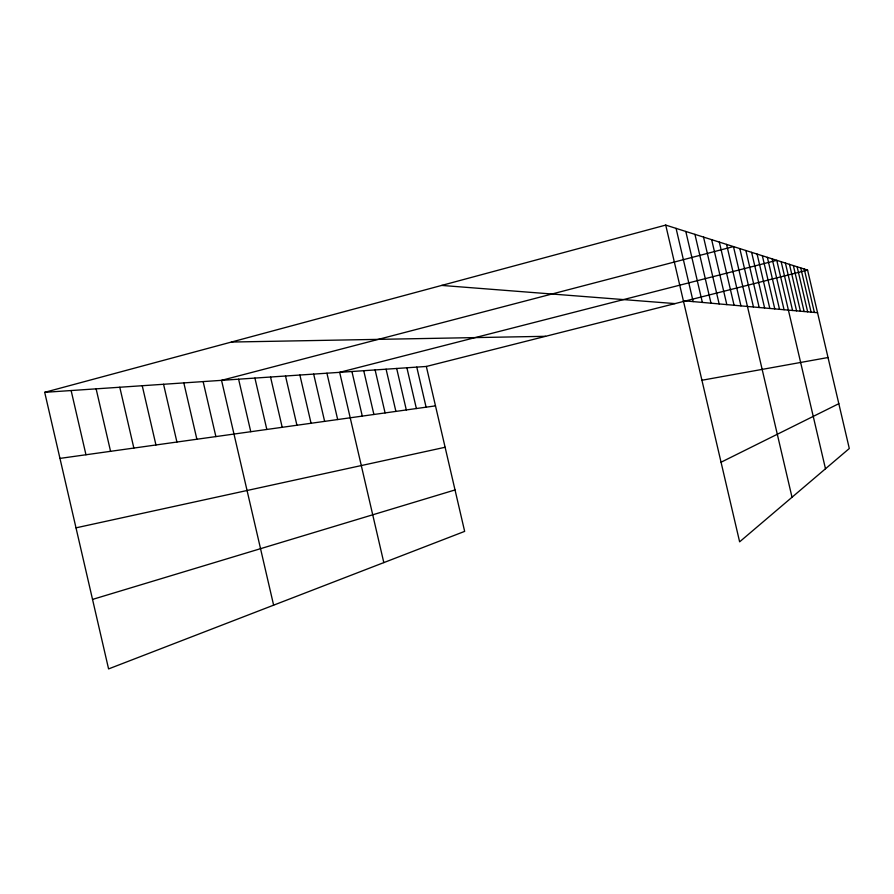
<?xml version="1.0" encoding="UTF-8"?>
<svg xmlns="http://www.w3.org/2000/svg" width="894" height="894" viewBox="0 0 894 894"><rect width="100%" height="100%" fill="white"/><g stroke="black" fill="none" stroke-linecap="round" stroke-linejoin="round"><path stroke-width="1.34" d="M721.056 462.22L838.818 403.686M92.529 599.416L455.035 489.946M44.7 392.332L426.337 366.462L464.656 531.382L108.587 668.913L44.7 392.332L665.717 225.087L807.584 270.1L849.3 448.509L739.629 541.831L665.717 225.087M426.337 366.462L807.584 270.1M76.001 527.84L445.111 447.268M701.924 380.252L828.023 357.522M59.965 458.398L435.49 405.865M231.412 342.044L545.586 336.312M441.692 285.421L675.037 303.602M683.374 300.73L817.552 312.721M804.231 269.027L814.378 312.442M800.745 267.921L811.081 312.151M797.124 266.781L807.662 311.838M793.369 265.585L804.108 311.525M789.469 264.345L800.421 311.19M785.401 263.06L796.576 310.855M781.177 261.718L792.576 310.497M825.486 468.769L776.763 260.322L339.664 372.329L383.817 562.605M772.17 258.858L784.06 309.737M767.365 257.338L779.523 309.324M762.359 255.751L774.774 308.899M757.106 254.086L769.812 308.464M751.619 252.343L764.616 307.994M745.864 250.51L759.174 307.514M739.819 248.599L753.463 307M792.017 497.243L733.471 246.588L221.544 380.341L273.62 605.171M726.587 244.397L740.947 305.882M719.324 242.095L734.086 305.267M711.658 239.659L726.822 304.619M703.533 237.089L719.145 303.938M694.929 234.351L711.009 303.2M685.799 231.457L702.36 302.429M676.076 228.372L693.163 301.613M416.783 367.11L426.092 407.183M406.904 367.78L416.369 408.536M396.679 368.473L406.312 409.944M386.085 369.188L395.897 411.408M375.111 369.926L385.091 412.916M363.735 370.697L373.893 414.481M351.923 371.502L362.282 416.101M326.925 373.2L337.675 419.543M313.671 374.094L324.634 421.376M299.881 375.033L311.067 423.275M285.51 376.005L296.931 425.253M270.536 377.022L282.202 427.31M254.913 378.084L266.825 429.455M238.597 379.19L250.767 431.701M203.139 381.593L215.879 436.585M183.829 382.9L196.881 439.245M163.557 384.275L176.923 442.038M142.235 385.716L155.947 444.966M119.785 387.236L133.854 448.062M96.116 388.845L110.565 451.325M71.129 390.544L85.969 454.755"/></g></svg>
